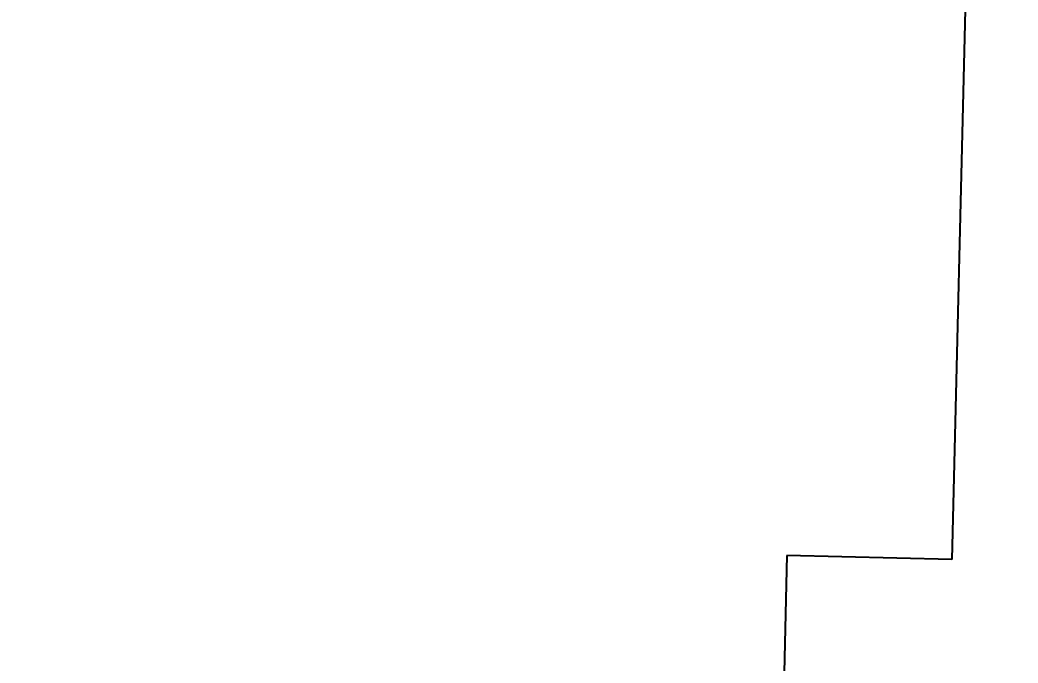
# Model space of a CAD drawing. Header units: millimetres. Extents: x 1418 to 1811, y 1796 to 1956.
# Drawn here: x 1463.295 to 1465.086, y 1832.649 to 1833.803 of the extents above; entities that cross this region are included whole.
import ezdxf

# ---------------------------------------------------------------- set-up
doc = ezdxf.new("R2010")
doc.units = ezdxf.units.MM
doc.layers.add('PA6_TEXTO', color=3, linetype='Continuous', lineweight=18)
doc.layers.add('VEGETAIS', color=3, linetype='Continuous')
doc.styles.add('200 Médio', font='arial.ttf', dxfattribs={"height": 0.75})
doc.styles.add('ARIAL', font='ARIAL', dxfattribs={"height": 0.2})
doc.dimstyles.new('AQ250', dxfattribs={"dimscale": 10, "dimtxt": 0.05, "dimasz": 0.03, "dimexe": 0.03, "dimexo": 0.025, "dimgap": 0.025, "dimtad": 1, "dimzin": 0, "dimdsep": 46, "dimtxsty": 'ARIAL', "dimblk": 'ARCHTICK', "dimcen": 0.09, "dimdle": 0.03, "dimclrt": 7, "dimadec": 0, "dimazin": 0, "dimtfac": 1, "dimtix": 1, "dimtmove": 2, "dimatfit": 3, "dimldrblk": 'OPEN90', "dimfxl": 1, "dimtvp": 1, "dimtolj": 1, "dimtzin": 0, "dimarcsym": 0})

# ---------------------------------------------------------------- blocks, each defined once
blk = doc.blocks.new('_ArchTick')
at = {"color": 0, "linetype": 'ByBlock', "const_width": 0.15}
blk.add_lwpolyline([(-0.5, -0.5), (0.5, 0.5)], dxfattribs=at)
blk = doc.blocks.new('*D5')
at = {"layer": 'Defpoints', "color": 0, "transparency": 16777216}
for p in [(1462.054, 1891.901), (1464.4477, 1891.8309), (1462.0087, 1808.5791)]:
    blk.add_point(p, dxfattribs=at)
at = {"layer": 'PA6_TEXTO', "color": 0, "lineweight": -2, "transparency": 16777216}
for p, q in [((1459.6062, 1808.3494), (1462.0628, 1892.2009)), ((1464.1978, 1891.8382), (1461.7541, 1891.9098)), ((1461.7588, 1808.5864), (1459.3151, 1808.658))]:
    blk.add_line(p, q, dxfattribs=at)
at = {"layer": 'PA6_TEXTO', "color": 0, "lineweight": -2, "transparency": 16777216, "xscale": 0.3, "yscale": 0.3, "zscale": 0.3}
for p, rotation in [((1462.054, 1891.901), 88.32188908293921), ((1459.615, 1808.6492), 268.3218890829392)]:
    blk.add_blockref('_ArchTick', p, dxfattribs=dict(at, rotation=rotation))
at = {"layer": 'PA6_TEXTO', "color": 7, "transparency": 16777216, "insert": (1461.4674, 1850.2566), "char_height": 0.75, "attachment_point": 5, "rotation": 268.3219, "style": '200 Médio'}
blk.add_mtext('\\A1;83.29', dxfattribs=at)
blk = doc.blocks.new('_Open90')
at = {"color": 0, "linetype": 'ByBlock', "lineweight": -2}
for p, q in [((-0.5, 0.5), (0, 0)), ((0, 0), (-1, 0)), ((0, 0), (-0.5, -0.5))]:
    blk.add_line(p, q, dxfattribs=at)

msp = doc.modelspace()

# ---------------------------------------------------------------- linework, layer by layer
at = {"layer": 'VEGETAIS'}
for p, q in [((1465.0856, 1837.7165), (1464.9668, 1832.8348)), ((1464.671, 1832.842), (1464.6139, 1830.4977)), ((1464.9668, 1832.8348), (1464.671, 1832.842))]:
    msp.add_line(p, q, dxfattribs=at)

# ---------------------------------------------------------------- dimensions: what is measured, and where the dimension line sits
at = {"layer": 'PA6_TEXTO'}
dim = msp.add_aligned_dim(p1=(1462.0087, 1808.5791), p2=(1464.4477, 1891.8309), distance=2.3947, dimstyle='AQ250', override={"dimtxsty": '200 Médio'}, dxfattribs=at)
dim.commit()
dim.dimension.update_dxf_attribs({"geometry": '*D5', "text_midpoint": (1461.4674, 1850.2566)})

doc.saveas('drawing.dxf')
